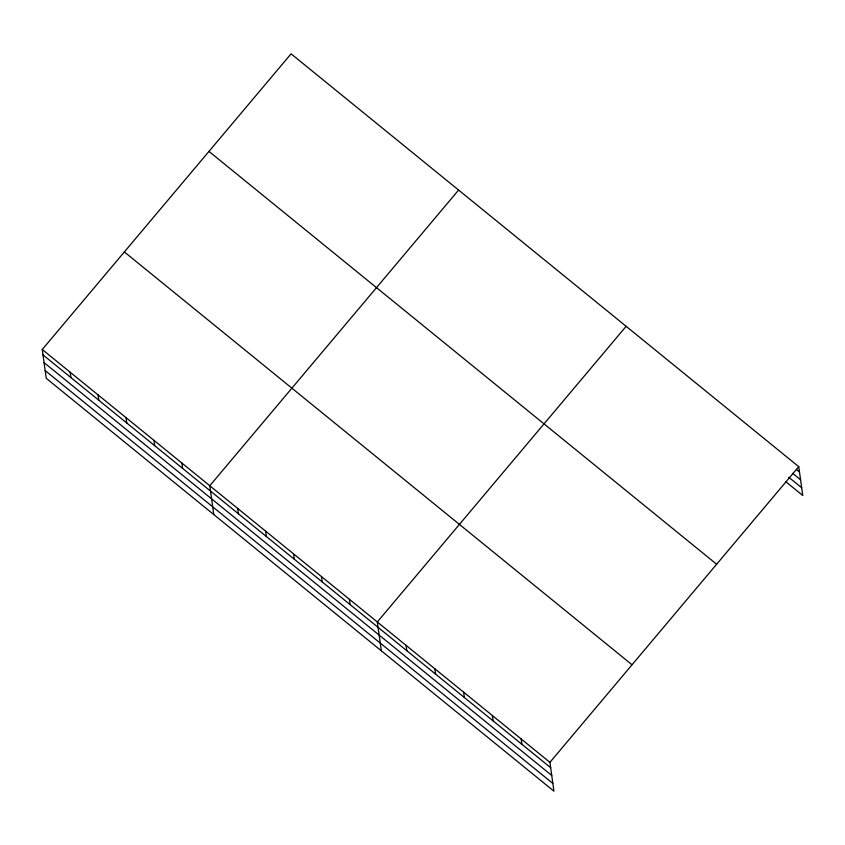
<?xml version="1.0" encoding="UTF-8"?>
<svg xmlns="http://www.w3.org/2000/svg" width="845" height="845" viewBox="0 0 845 845"><rect width="100%" height="100%" fill="white"/><g stroke="black" fill="none" stroke-linecap="round" stroke-linejoin="round"><path stroke-width="1.27" d="M42.25 349.503L549.926 762.348L553.929 791.173L46.253 378.328L42.25 349.503L291.071 53.826L798.747 466.672L802.75 495.497L785.882 481.777M458.603 190.072L209.782 485.748L213.785 514.563M626.134 326.307L377.314 621.983L381.317 650.808M549.926 762.348L798.747 466.672M796.518 469.609L799.497 472.028M792.631 473.316L800.564 479.77M788.776 477.267L801.673 487.745M208.958 151.403L716.644 564.249M124.363 251.937L632.039 664.772M42.989 354.868L550.676 767.704M44.067 362.611L551.743 775.446M45.176 370.585L552.852 783.431M521.164 738.952L521.904 744.308M492.392 715.557L493.131 720.912M463.62 692.161L464.37 697.526M434.858 668.775L435.597 674.13M406.086 645.379L406.836 650.735M349.397 599.274L350.136 604.629M321.47 576.575L322.22 581.93M293.553 553.866L294.292 559.221M265.626 531.156L266.376 536.512M237.709 508.447L238.448 513.802M181.865 463.039L182.604 468.394M153.938 440.329L154.688 445.685M126.021 417.631L126.761 422.986M98.094 394.921L98.833 400.276M70.177 372.212L70.917 377.567"/></g></svg>
